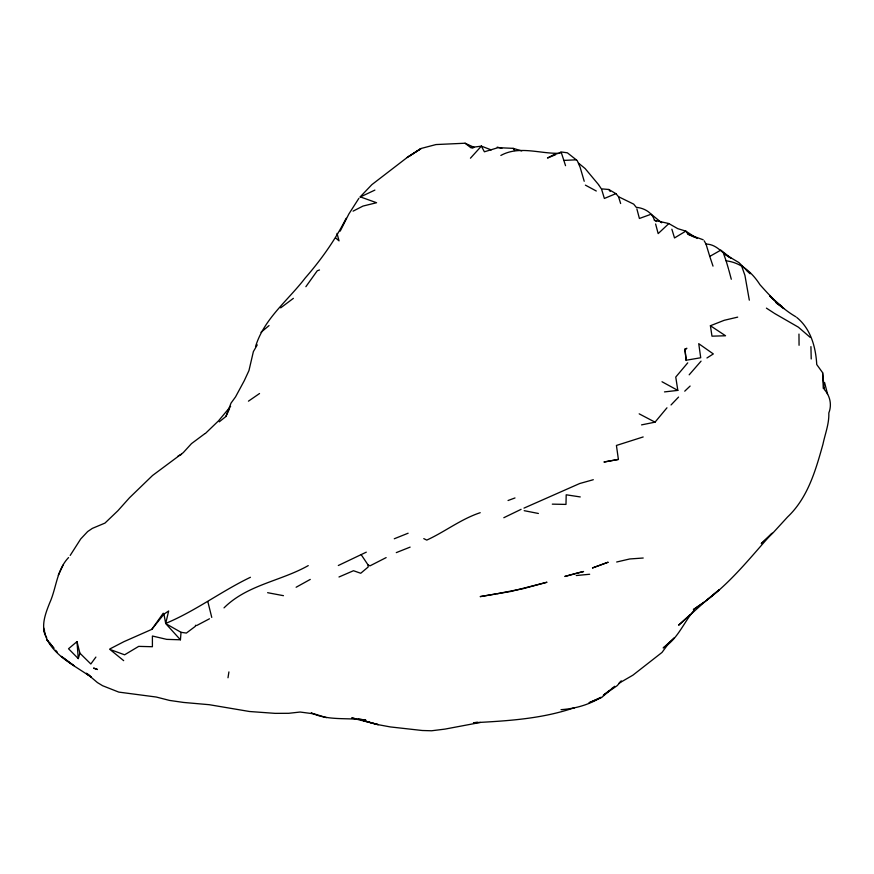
<?xml version="1.0" encoding="UTF-8"?>
<svg xmlns="http://www.w3.org/2000/svg" width="874" height="874" viewBox="0 0 874 874"><rect width="100%" height="100%" fill="white"/><g stroke="black" fill="none" stroke-linecap="round" stroke-linejoin="round"><path stroke-width="1.31" d="M796.848 317.524C810.81 328.843 815.781 347.317 816.742 364.534L822.609 372.663L824.248 389.378C830.092 395.867 832.059 404.76 828.825 412.976C829.229 423.803 825.122 433.799 822.958 444.221C815.661 470.299 807.893 497.743 787.572 516.982L772.9 532.998L761.276 543.628L771.25 534.014M180.426 639.79L181.038 632.317L165.732 623.61L180.426 639.79L166.694 639.364L152.404 636.021L152.404 646.727L138.693 646.378L124.611 654.801L109.938 649.448L123.682 660.657M46.661 637.561C40.193 627.051 45.47 613.493 49.643 603.038L49.84 602.568C56.493 587.667 56.668 570.001 68.554 557.568M227.994 677.776L228.912 671.909M250.434 577.288C221.417 591.195 195.601 610.97 165.699 623.424L168.66 610.981L163.93 614.16L151.803 629.367L123.955 641.658L109.895 648.923M255.514 346.672C263.948 318.781 288.147 300.295 305.223 277.998C321.25 259.622 335.201 239.913 346.17 218.282M78.267 658.592L79.905 653.195L76.999 641.603L68.533 648.748L78.267 658.592L76.999 641.603M219.276 421.836L225.896 416.483L231.031 403.089L235.532 396.905L244.283 380.682L248.959 370.565L253.373 351.621L257.262 344.859M225.896 416.483L229.567 408.628M63.125 565.052L58.285 575.245M340.204 231.118L348.857 213.988L358.886 198.322M70.193 555.427L80.703 538.974L87.662 531.556L92.338 528.388L104.967 523.089L117.903 510.722L129.483 497.776L152.535 475.5L183.256 452.645L191.482 443.621L204.592 433.854M151.803 629.367L163.241 613.198M305.878 286.694L317.284 270.743L319.502 269.968M694.349 609.997C683.588 622.43 677.907 639.069 663.18 647.918L674.335 637.944L668.927 643.067L662 652.441L632.918 675.165L618.781 683.359M690.231 614.564L678.617 625.205L705.296 601.356L693.366 609.604L705.438 601.29L718.963 589.961L705.952 600.809C731.44 581.8 751.137 556.672 772.157 533.14M641.549 424.884L655.03 422.164L666.96 407.808M230.616 406.388L218.522 420.842L205.259 433.602M687.729 362.852L675.755 377.055L677.82 390.394L664.491 391.902M689.171 374.815L701.057 361.148M470.452 158.183L481.356 146.166L484.404 151.792L498.071 147.662L513.125 148.351L521.745 150.918M360.022 197.043L371.865 184.643L407.087 157.549L421.049 148.482L435.995 144.56L465.077 143.227L474.287 147.444M671.035 404.957L678.563 397.069M684.735 391.181L690.11 386.057M668.807 223.613L658.166 233.609L655.62 224.006M619.644 682.561L621.359 680.977L617.186 685.653L603.322 695.234L609.506 690.362M612.128 688.417L601.705 697.452L589.065 702.751L601.039 697.332C588.967 704.815 575.158 708.672 561.042 709.666M261.02 332.284L269.039 325.598M224.017 607.867C247.189 584.75 280.718 581.177 308.249 565.609M611.571 688.734L614.662 686.298M685.194 349.545L686.866 348.278L684.91 349.163L686.199 360.481L684.91 349.163M195.383 626.297L186.381 633.071L181.038 632.317M280.674 307.877L293.369 298.351M824.269 387.75L823.286 388.46L822.609 372.663M248.445 401.166L259.545 393.519M408.912 156.359L420.94 148.624L407.087 157.549M706.946 357.969L713.326 353.937L698.741 343.679L700.719 357.75L687.292 360.055M95.889 657.084L90.83 663.989L79.905 653.195M713.009 266.122L709.764 256.41L720.821 250.128L730.915 258.136C722.132 253.646 717.128 244.25 706.017 244.065L704.204 240.842M296.122 587.252L310.259 579.418M503.817 517.714L521.09 509.334M209.487 618.781L196.683 625.533L195.394 625.336M338.314 565.511L366.293 552.16M386.144 557.601L369.997 565.849L368.074 564.943L361.257 554.793M353.074 211.147L363.005 206.067L376.574 202.724L360.405 196.923L374.88 190.095M523.985 508.122L579.681 483.53L593.304 479.717M178.132 455.9L181.573 454.382M338.992 576.993L353.489 570.722L360.722 573.268L368.173 567.008L368.074 564.943M480.219 512.699C460.98 519.058 445.008 531.742 426.763 540.099L423.781 538.624M620.638 203.522L618.541 196.726L615.908 193.646L604.371 198.453L601.716 189.691M396.283 552.619L410.125 547.113M555.613 154.709L547.485 158.019L554.4 154.381L561.316 152.633L565.544 165.678M408.125 533.216L394.283 538.766M710.398 325.74L725.551 335.769L711.982 336.173L710.398 325.74L724.24 320.288L737.689 317.131M508.045 500.518L514.994 497.951M500.846 155.452C519.145 145.368 539.629 153.813 559.098 153.289L560.879 151.923L567.368 152.808L577.211 160.565L580.128 167.284L584.214 181.279M643.177 436.945L616.421 445.456L618.399 459.429L604.163 461.985L618.399 459.429M616.673 562.004L629.739 558.967L643.209 558.016M480.405 722.437L444.921 729.113L431.57 730.773L422.273 730.5L390.339 726.928L376.191 724.306L363.42 720.58L378.289 724.633L351.916 718.024M497.077 593.741L523.013 588.694L546.982 582.237L511.039 591.425L480.176 596.614L495.831 593.949M574.36 707.94L573.388 708.06C541.126 718.963 507.128 720.941 473.479 722.743L477.423 722.285M465.077 143.227L470.605 147.52L481.356 146.166M576.261 575.529L589.666 574.262M564.091 160.401L576.042 159.822M552.292 504.145L565.991 504.407L566.199 494.793L580.26 496.935M615.908 193.646L608.839 189.494L601.345 188.839L598.581 184.687M311.931 713.184L311.286 712.9C328.526 721.083 347.633 717.303 365.824 720.132L358.231 718.941M314.105 713.883L300.11 712.037L288.737 713.304L275.102 713.359L249.483 711.502L209.279 704.706L183.584 702.445L169.556 700.424L156.271 697.037L118.766 692.099L102.575 685.708L97.407 682.561L86.57 673.362L91.213 677.011L73.46 665.529L61.388 656.385L73.919 665.627C60.142 657.029 45.732 645.241 43.7 627.991M351.905 717.947L354.44 718.341M283.46 595.675L267.619 592.692M524.192 510.678L538.384 513.475M618.541 196.726L633.694 204.134L636.25 207.324C643.93 208.001 652.277 212.382 654.418 220.292L668.676 223.504M497.208 147.138L501.862 148.285M470.605 147.52L472.965 148.154M313.143 713.555L326.439 717.652M746.363 270.23L750.22 273.737L738.88 262.539L723.497 253.416L726.108 260.823C741.021 262.593 752.186 272.546 759.954 284.684C770.693 296.723 781.826 308.686 795.941 316.825M669.364 223.875L677.798 228.671L685.817 231.118L688.122 234.287L703.155 239.76M481.552 146.198L491.221 149.902M688.122 234.287L694.83 237.422M639.189 413.839L655.03 422.164M585.394 185.135L596.297 191.013M662.011 381.741L677.82 390.394M654.418 220.292L656.582 221.537M774.55 313.449L798.388 327.182L810.22 337.386M775.708 302.48L782.11 306.577M697.059 238.471L685.817 231.118L674.52 237.947L671.866 229.217M766.411 308.129L773.938 313.034M776.691 303.3L783.869 308.555L769.765 296.089L781.465 306.785M578.741 163.307L585.165 168.595L598.482 184.545M661.651 222.783L651.206 214.196L639.407 218.478L636.862 208.875M335.66 237.957L339.046 240.874L337.014 233.391M86.57 673.362L89.006 675.46L87.007 673.701M53.773 647.995L46.814 639.735L53.937 648.322M55.597 650.234L57.258 652.135M608.839 189.494L610.194 191.428M513.125 148.351L514.611 150.547M50.08 643.209L51.446 645.471M741.556 265.838L744.932 275.376L749.313 300.164M706.017 244.065L709.764 256.41M726.108 260.823L728.468 268.81M728.741 269.749L731.298 279.243M824.575 382.484L827.58 394.24M207.881 601.815L211.759 617.415M163.93 614.16L165.699 623.424M44.443 630.154L44.607 634.174M810.93 346.617L811.225 358.974M798.967 334.065L799.065 345.285M607.987 562.277L592.539 567.925L607.987 562.277M577.583 572.929L564.822 576.458L583.57 571.52L577.583 572.929M97.44 669.484L93.736 668.151L97.44 669.484"/></g></svg>
